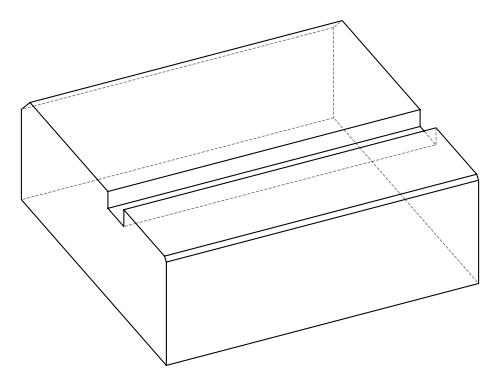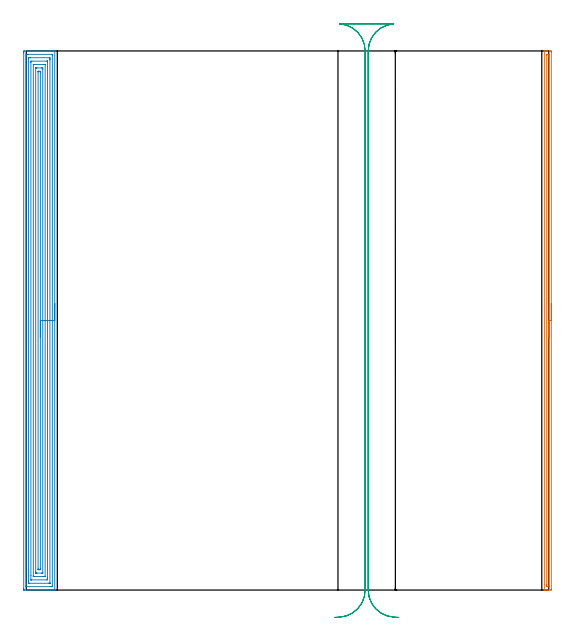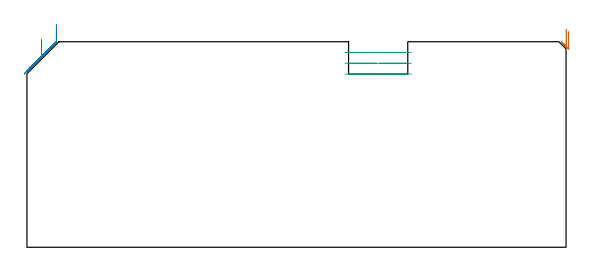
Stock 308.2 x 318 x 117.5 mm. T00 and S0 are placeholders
(PLAN: 3 operations, 1 tool changes, 28 min)
(1 AREA_MILL | FG_CHAMFER_SURFACE | UGT0205_001 | 5.25 min | 2679 mm3)
(2 AREA_MILL_1 | FG_CHAMFER_SURFACE_1 | UGT0205_001 | 18.08 min | 53244 mm3)
(3 MILL_RECTANGULAR_SLOT | SLOT_RECTANGULAR | UGT0201_004 | Follow Part, ap 8, ae 75% | 4.67 min | 198854 mm3)
(TOOL UGT0205_001 | Chamfer Mill 20 x 3 x 45 deg. | D20 FL50 Z2)
(TOOL UGT0201_004 | End Mill 32 mm | D32 FL53 Z6)
(OP 1 AREA_MILL)
G17 G21 G94 G90
T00 M6
G54
G17 G0 G90 X309.7 Y169. S1061 M3
G43 Z127.5 H0
Z123.4
G94 G1 Y168.962 Z122.528 F250.
Y168.848 Z121.664
Y168.659 Z120.812
Y168.397 Z119.98
Y168.063 Z119.174
Y167.66 Z118.4
Y167.192 Z117.664
Y166.66 Z116.972
Y166.071 Z116.329
Y165.428 Z115.74
Y164.736 Z115.208
Y164. Z114.74
Y163.226 Z114.337
Y162.42 Z114.003
Y161.588 Z113.741
Y160.736 Z113.552
Y159.872 Z113.438
Y159. Z113.4
Y0.604
X309.698 Y0.292
X309.692 Y0.01 Z113.403
X309.392 Y0. Z113.702
X307.959 Z115.138
X306.779 Z116.316
X305.818 Z117.281
X305.709 Z117.383
X305.699 Y0.001 Z117.392
X305.603 Y0.01 Z117.488
X305.6 Y0.158 Z117.5
Y317.842
X305.602 Y317.99 Z117.488
X305.708 Y317.998 Z117.384
X305.818 Y318. Z117.281
X306.161 Z116.938
X306.779 Z116.316
X308.83 Z114.267
X309.392 Y317.996 Z113.702
X309.693 Y317.99 Z113.403
X309.698 Y317.708 Z113.4
X309.7 Y317.396
Y317.081
Y159.
X308.286 Z114.814
X308.285 Y2.389 Z114.815
X308.283 Y2.064 Z114.817
X308.281 Y2.024 Z114.819
X308.28 Y2.012 Z114.82
X308.257 Y2.009 Z114.843
X308.156 Y2.003 Z114.944
X308.029 Y2.001 Z115.071
X307.65 Y2. Z115.45
X307.157 Y2.002 Z115.943
X307.048 Y2.007 Z116.052
X307.028 Y2.009 Z116.072
X307.021 Y2.045 Z116.079
X307.018 Y2.144 Z116.082
X307.016 Y2.389 Z116.084
X307.014 Y3.04 Z116.086
Y3.281
X307.015 Y315.611 Z116.085
X307.017 Y315.936 Z116.083
X307.019 Y315.976 Z116.081
X307.02 Y315.988 Z116.08
X307.043 Y315.991 Z116.057
X307.144 Y315.997 Z115.956
X307.271 Y315.999 Z115.829
X307.65 Y316. Z115.45
X308.143 Y315.998 Z114.957
X308.252 Y315.993 Z114.848
X308.272 Y315.991 Z114.828
X308.279 Y315.955 Z114.821
X308.282 Y315.856 Z114.818
X308.284 Y315.611 Z114.816
X308.286 Y314.96 Z114.814
Y314.719
Y159.
Y158.128 Z114.852
Y157.264 Z114.966
Y156.412 Z115.155
Y155.58 Z115.417
Y154.774 Z115.751
Y154. Z116.154
Y153.264 Z116.623
Y152.572 Z117.154
Y151.929 Z117.743
Y151.34 Z118.386
Y150.808 Z119.078
Y150.34 Z119.814
Y149.937 Z120.588
Y149.603 Z121.394
Y149.341 Z122.226
Y149.152 Z123.078
Y149.038 Z123.943
Y149. Z124.814
G0 Z127.5
M5
M2
(OP 2 AREA_MILL_1)
G17 G21 G94 G90
T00 M6
G54
G17 G0 G90 X16.8 Y169. S1061 M3
G43 Z127.5 H0
G94 G1 Y168.962 Z126.628 F250.
Y168.848 Z125.763
Y168.659 Z124.912
Y168.397 Z124.08
Y168.063 Z123.274
Y167.66 Z122.5
Y167.191 Z121.764
Y166.66 Z121.072
Y166.071 Z120.429
Y165.428 Z119.84
Y164.736 Z119.308
Y164. Z118.84
Y163.226 Z118.437
Y162.42 Z118.103
Y161.588 Z117.841
Y160.736 Z117.652
Y159.872 Z117.538
Y159. Z117.5
Y0.158
X16.798 Y0.01 Z117.489
X16.666 Y0.003 Z117.359
X16.528 Y0. Z117.227
X16.161 Z116.86
X15.54 Z116.234
X13.476 Z114.173
X12.91 Z113.605
X12.316 Z113.012
X-1.116 Z99.581
X-1.402 Y0.003 Z99.295
X-1.492 Y0.01 Z99.205
X-1.499 Y0.101 Z99.199
X-1.5 Y0.604 Z99.2
Y316.894
X-1.499 Y317.396 Z99.201
X-1.496 Y317.782 Z99.202
X-1.492 Y317.99 Z99.205
X-1.116 Y318. Z99.581
X12.91 Z113.605
X14.352 Z115.049
X15.54 Z116.234
X16.161 Z116.86
X16.528 Z117.227
X16.666 Y317.997 Z117.359
X16.798 Y317.99 Z117.489
X16.8 Y317.842 Z117.5
Y159.
X15.386 Z116.086
X15.385 Y2.547 Z116.085
X15.384 Y2.389 Z116.084
X15.379 Y2.031 Z116.079
X15.036 Y2.009 Z115.736
X14.663 Y2.004 Z115.363
X14.168 Y2. Z114.868
X0.142 Z100.842
X-0.022 Y2.003 Z100.678
X-0.05 Y2.005 Z100.65
X-0.075 Y2.009 Z100.625
X-0.079 Y2.044 Z100.621
X-0.084 Y2.23 Z100.616
X-0.085 Y2.389 Z100.615
X-0.086 Y314.719 Z100.614
X-0.085 Y315.453 Z100.615
X-0.084 Y315.611 Z100.616
X-0.079 Y315.969 Z100.621
X0.264 Y315.991 Z100.964
X0.637 Y315.996 Z101.337
X1.132 Y316. Z101.832
X15.158 Z115.858
X15.322 Y315.997 Z116.022
X15.35 Y315.995 Z116.05
X15.375 Y315.991 Z116.075
X15.379 Y315.956 Z116.079
X15.384 Y315.77 Z116.084
X15.385 Y315.611 Z116.085
X15.386 Y159. Z116.086
X13.972 Z114.672
X13.971 Y4.174 Z114.671
X13.97 Y4.08 Z114.67
X13.968 Y4.033 Z114.668
X13.965 Y4.016 Z114.665
X13.95 Y4.007 Z114.65
X13.786 Y4.004 Z114.486
X13.08 Y4. Z113.78
X1.683 Y4.001 Z102.383
X1.514 Y4.005 Z102.214
X1.349 Y4.01 Z102.049
X1.336 Y4.174 Z102.036
X1.332 Y4.359 Z102.032
X1.329 Y5.066 Z102.029
Y5.255
Y313.826
X1.33 Y313.92 Z102.03
X1.332 Y313.967 Z102.032
X1.335 Y313.984 Z102.035
X1.35 Y313.993 Z102.05
X1.514 Y313.996 Z102.214
X2.22 Y314. Z102.92
X13.617 Y313.999 Z114.317
X13.786 Y313.995 Z114.486
X13.951 Y313.99 Z114.651
X13.965 Y313.826 Z114.665
X13.968 Y313.641 Z114.668
X13.971 Y312.934 Z114.671
X13.972 Y312.745 Z114.672
Y159.
X12.557 Z113.257
Y6.851
X12.556 Y6.319 Z113.256
X12.553 Y6.14 Z113.253
X12.549 Y6.01 Z113.249
X11.992 Y6. Z112.692
X3.226 Z103.926
X2.851 Y6.006 Z103.551
X2.759 Y6.01 Z103.459
X2.749 Y6.016 Z103.449
X2.746 Y6.03 Z103.446
X2.744 Y6.061 Z103.444
X2.743 Y8.636 Z103.443
Y311.149
X2.744 Y311.681 Z103.444
X2.747 Y311.86 Z103.447
X2.751 Y311.99 Z103.451
X3.308 Y312. Z104.008
X12.074 Z112.774
X12.449 Y311.994 Z113.149
X12.541 Y311.99 Z113.241
X12.551 Y311.984 Z113.251
X12.554 Y311.97 Z113.254
X12.556 Y311.939 Z113.256
X12.557 Y311.871 Z113.257
Y311.508
Y159.
X11.143 Z111.843
X11.142 Y8.196 Z111.842
X11.141 Y8.087 Z111.841
X11.139 Y8.033 Z111.839
X11.137 Y8.013 Z111.837
X11.112 Y8.01 Z111.812
X10.901 Y8.003 Z111.601
X10.28 Y8. Z110.98
X10.028 Z110.728
X4.767 Y8.001 Z105.467
X4.288 Y8.007 Z104.988
X4.176 Y8.01 Z104.876
X4.163 Y8.015 Z104.863
X4.161 Y8.035 Z104.861
X4.159 Y8.088 Z104.859
X4.158 Y8.195 Z104.858
Y309.804
X4.159 Y309.913 Z104.859
X4.161 Y309.967 Z104.861
X4.163 Y309.987 Z104.863
X4.188 Y309.99 Z104.888
X4.399 Y309.997 Z105.099
X5.02 Y310. Z105.72
X5.272 Z105.972
X10.533 Y309.999 Z111.233
X11.012 Y309.993 Z111.712
X11.124 Y309.99 Z111.824
X11.137 Y309.985 Z111.837
X11.139 Y309.965 Z111.839
X11.141 Y309.912 Z111.841
X11.143 Y309.805 Z111.843
Y159.
X9.729 Z110.429
Y10.42
X9.728 Y10.09 Z110.428
X9.725 Y10.042 Z110.425
X9.722 Y10.019 Z110.422
X9.711 Y10.01 Z110.411
X9.61 Y10.005 Z110.31
X9.403 Y10.002 Z110.103
X8.939 Y10. Z109.639
X6.31 Z107.01
X5.897 Y10.001 Z106.597
X5.759 Y10.002 Z106.459
X5.649 Y10.006 Z106.349
X5.582 Y10.01 Z106.282
X5.578 Y10.09 Z106.278
X5.574 Y10.42 Z106.274
X5.572 Y10.751 Z106.272
X5.571 Y307.58 Z106.271
X5.572 Y307.91 Z106.272
X5.575 Y307.958 Z106.275
X5.577 Y307.981 Z106.277
X5.589 Y307.99 Z106.289
X5.69 Y307.995 Z106.39
X5.897 Y307.998 Z106.597
X6.361 Y308. Z107.061
X8.99 Z109.69
X9.403 Y307.999 Z110.103
X9.541 Y307.998 Z110.241
X9.651 Y307.994 Z110.351
X9.718 Y307.99 Z110.418
X9.722 Y307.91 Z110.422
X9.726 Y307.58 Z110.426
X9.728 Y307.249 Z110.428
X9.729 Y159. Z110.429
X8.315 Z109.015
X8.314 Y12.421 Z109.014
X8.313 Y12.205 Z109.013
X8.31 Y12.037 Z109.01
X8.308 Y12.021 Z109.008
X8.293 Y12.01 Z108.993
X8.187 Y12.005 Z108.887
X8.053 Y12.002 Z108.753
X7.851 Y12. Z108.551
X7.65 Z108.35
X7.449 Y12.002 Z108.149
X7.046 Y12.008 Z107.746
X6.996 Y12.01 Z107.696
X6.992 Y12.019 Z107.692
X6.989 Y12.049 Z107.689
X6.986 Y12.108 Z107.686
Y12.205
X6.985 Y12.882 Z107.685
X6.986 Y305.579 Z107.686
X6.987 Y305.795 Z107.687
X6.99 Y305.963 Z107.69
X6.992 Y305.979 Z107.692
X7.007 Y305.99 Z107.707
X7.113 Y305.995 Z107.813
X7.247 Y305.998 Z107.947
X7.449 Y306. Z108.149
X7.65 Z108.35
X7.851 Y305.998 Z108.551
X8.254 Y305.992 Z108.954
X8.304 Y305.99 Z109.004
X8.308 Y305.98 Z109.008
X8.311 Y305.951 Z109.011
X8.314 Y305.891 Z109.014
Y305.795
X8.315 Y305.118 Z109.015
Y159.
Y158.128 Z109.053
Y157.263 Z109.167
Y156.412 Z109.355
Y155.58 Z109.618
Y154.774 Z109.952
Y154. Z110.354
Y153.264 Z110.823
Y152.572 Z111.354
Y151.929 Z111.944
Y151.34 Z112.587
Y150.808 Z113.279
Y150.34 Z114.015
Y149.937 Z114.789
Y149.603 Z115.595
Y149.341 Z116.427
Y149.152 Z117.278
Y149.038 Z118.143
Y149. Z119.015
G0 Z127.5
M5
M2
(OP 3 MILL_RECTANGULAR_SLOT)
G17 G21 G94 G90
T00 M6
G54
G17 G0 G90 X219.715 Y-16.154 S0 M3
G43 Z127.5 H0
Z111.333
G94 G1 X216.721 Y-15.97 F250.
G2 X201.7 Y0. R16. F500.
G1 Y318.
G2 X216.721 Y333.97 R16.
G1 Y334.
X184.879
Y333.97
G2 X199.9 Y318. R16.
G1 Y0.
G2 X184.879 Y-15.97 R16.
G1 X181.885 Y-16.154 F250.
G0 X219.715 Z105.167
G1 X216.721 Y-15.97
G2 X201.7 Y0. R16. F500.
G1 Y318.
G2 X216.721 Y333.97 R16.
G1 Y334.
X184.879
Y333.97
G2 X199.9 Y318. R16.
G1 Y0.
G2 X184.879 Y-15.97 R16.
G1 X181.885 Y-16.154 F250.
G0 X219.715 Z99.
G1 X216.721 Y-15.97
G2 X201.7 Y0. R16. F500.
G1 Y318.
G2 X216.721 Y333.97 R16.
G1 Y334.
X184.879
Y333.97
G2 X199.9 Y318. R16.
G1 Y0.
G2 X184.879 Y-15.97 R16.
G1 X181.885 Y-16.154 F250.
G0 Z127.5
M5
M2
